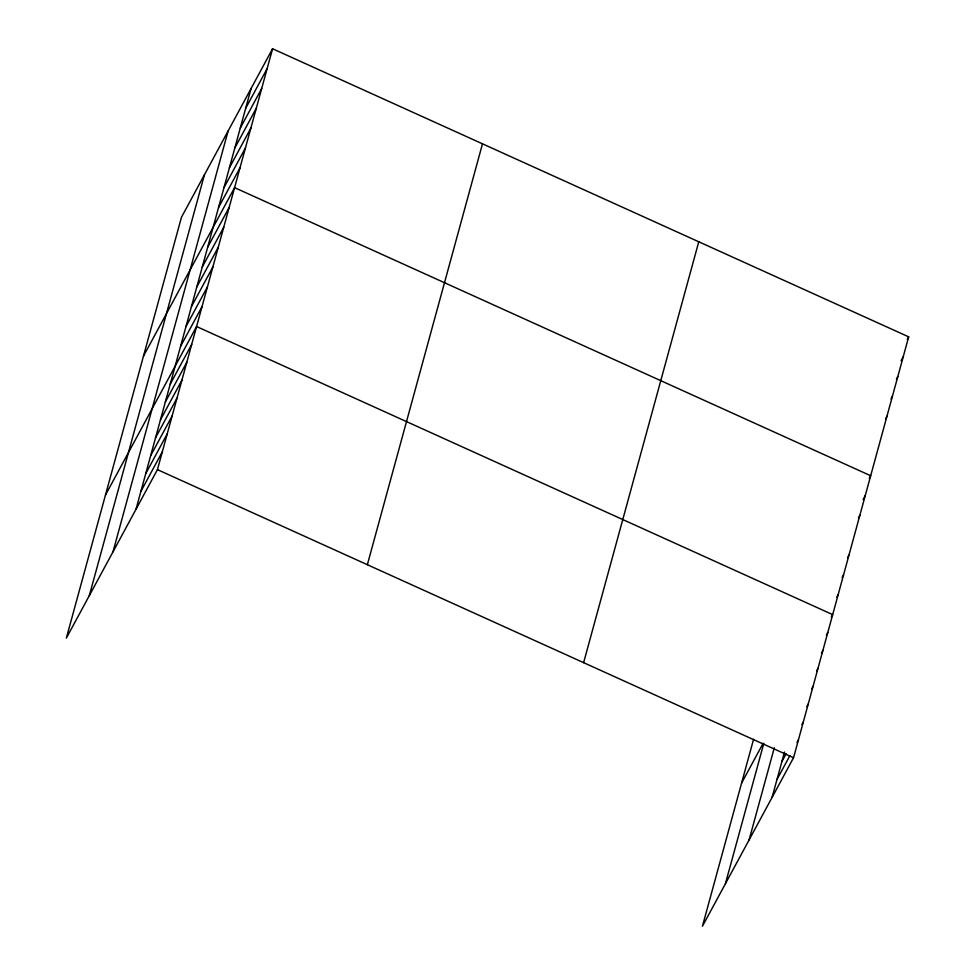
<?xml version="1.0" encoding="UTF-8"?>
<svg xmlns="http://www.w3.org/2000/svg" width="975" height="975" viewBox="0 0 975 975"><rect width="100%" height="100%" fill="white"/><g stroke="black" fill="none" stroke-linecap="round" stroke-linejoin="round"><path stroke-width="1.46" d="M89.31 595.64L204.445 174.757M112.99 551.838L228.126 130.955M135.976 509.328L251.111 88.445M272.573 48.75L181.46 217.267L66.324 638.15L157.438 469.633L272.573 48.75L908.676 336.85L793.54 757.733L702.427 926.25L753.59 739.221M367.356 564.708L482.491 143.825M583.623 662.659L698.77 241.776M725.412 883.74L763.803 743.389M749.092 839.938L774.308 747.752M772.078 797.428L784.497 752.017M245.688 108.286L267.15 68.591M240.264 128.127L261.727 88.433M234.829 147.968L256.291 108.274M229.405 167.81L250.868 128.115M223.97 187.651L245.444 147.956M218.546 207.492L240.008 167.798M143.459 356.168L234.585 187.639L870.687 475.739L869.249 478.384M207.687 247.175L229.149 207.48M202.264 267.016L223.726 227.321M196.84 286.857L218.303 247.163M191.405 306.698L212.867 267.004M185.981 326.54L207.443 286.845M180.558 346.381L202.02 306.686M105.471 495.056L196.584 326.528L832.687 614.628L831.261 617.273M170.235 384.113L191.697 344.419M165.336 402.005L186.798 362.31M160.448 419.884L181.911 380.189M155.549 437.775L177.011 398.08M150.662 455.666L172.124 415.972M145.762 473.558L167.225 433.863M140.875 491.437L162.337 451.742M907.25 339.495L908.676 336.85M901.107 360.653L903.252 356.692M896.391 379.178L897.829 376.533M890.967 399.019L892.393 396.374M885.532 418.86L886.97 416.215M863.107 499.553L865.252 495.58M858.402 518.066L859.828 515.422M847.543 557.749L848.969 555.104M842.108 577.59L843.546 574.945M836.684 597.431L838.11 594.787M741.573 783.144L763.12 743.291M826.361 635.164L827.799 632.519M821.474 653.055L822.9 650.41M816.575 670.934L818.013 668.289M811.688 688.825L813.113 686.181M806.788 706.717L808.226 704.072M781.865 761.646L786.155 753.712M801.901 724.596L803.327 721.951M776.965 779.537L789.848 755.723M797.002 742.487L798.44 739.842M157.438 469.633L793.54 757.733"/></g></svg>
